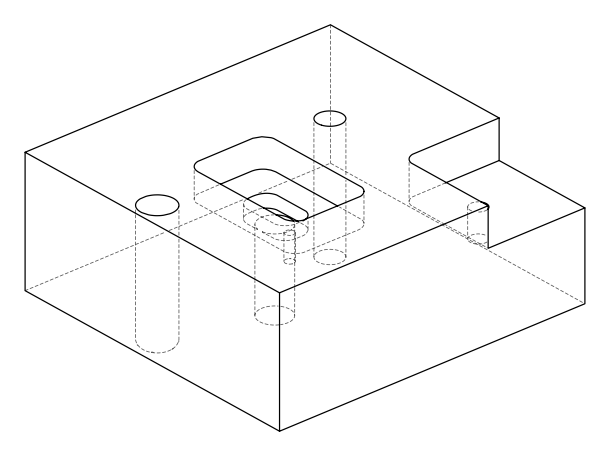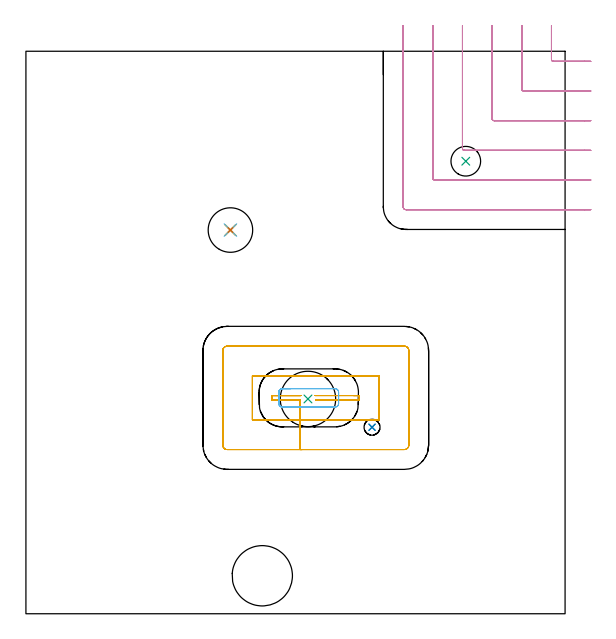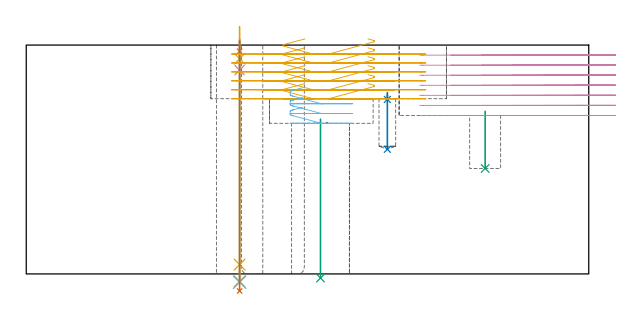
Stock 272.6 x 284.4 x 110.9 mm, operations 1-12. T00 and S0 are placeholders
(PLAN: 13 operations, 9 tool changes, 26.8 min)
(1 SPOT_DRILL | STEP1HOLE_2 | NXT0321_9005460120000 | 0.05 min | 183 mm3)
(2 SPOT_DRILL_1 | STEP1POCKET | NXT0321_9005460120000 | 0.03 min | 2819 mm3)
(3 INDEXABLE_INSERT_DRILL_THROUGH_HOLE_FROM_SOLID | STEP1HOLE_1 | NXT0302_027 | 0.32 min | 68256 mm3)
(4 DRILL_BLIND_HOLE_INTO_CENTER | STEP1HOLE_2 | NXT0301_052 | 0.06 min | 466 mm3)
(5 GUN_DRILL_THROUGH_HOLE | STEP1HOLE_2 | UGT0307_006 | 0.59 min | 6442 mm3)
(6 DRILL_TO_ENLARGE_THROUGH_HOLE | STEP1HOLE_2 | NXT0301_104 | 0.47 min | 9955 mm3)
(7 DRILL_TO_ENLARGE_THROUGH_HOLE_1 | STEP1HOLE_2 | UGT0301_054 | 0.49 min | 27019 mm3)
(8 DRILL_BLIND_HOLE_INTO_CENTER_1 | STEP1POCKET | NXT0301_052 | 0.11 min | 1240 mm3)
(9 INDEXABLE_INSERT_DRILL_BLIND_HOLE_FROM_SOLID | STEP1POCKET_1 | UGT0302_001 | 0.12 min | 10551 mm3)
(10 MILL_CORNER_NOTCH_RECTANGULAR | CORNER_NOTCH_RECTANGULAR | UGT0201_094 | Follow Part, ap 5, ae 75% | 10.55 min | 275373 mm3)
(11 MILL_RECTANGULAR_POCKET | POCKET_RECTANGULAR_STRAIGHT | UGT0201_094 | Follow Part, ap 5, ae 75% | 8.18 min | 192284 mm3)
(12 MILL_RECTANGULAR_POCKET_1 | POCKET_RECTANGULAR_STRAIGHT_1 | UGT0201_094 | Follow Part, ap 5, ae 75% | 0.83 min | 8756 mm3)
(13 MILL_THROUGH_HOLE_FROM_SOLID_MATERIAL | STEP1HOLE | NXT0201_007 | Circular | 5.01 min | 80710 mm3)
(TOOL NXT0321_9005460120000 | NC Spot Drill, 142deg, 12mm, Carbide, Uncoated | D12 PA142 FL30 Z2)
(TOOL NXT0302_027 | Index. Insert Drill 28mm [880-D2800L32-05] | D28 PA176 FL140 Z2)
(TOOL NXT0301_052 | Carbide Drill 8.1mm [860.1-0810-024A1-MM 2214] | D8.1 PA140 FL47 Z2)
(TOOL UGT0307_006 | Gun Drill 9 mm | D9 PA130 FL24 Z1)
(TOOL NXT0301_104 | Carbide Drill 14mm [860.1-1400-112A1-MM 2214] | D14 PA140 FL123 Z2)
(TOOL UGT0301_054 | Twist Drill 22.5 mm | D22.5 PA118 FL155 Z2)
(TOOL UGT0302_001 | Indexable Insert Drill 15mm | D15 PA180 FL50 Z2)
(TOOL UGT0201_094 | End mill 20 mm | D20 FL38 Z4)
(TOOL NXT0201_007 | ENDMILL 25mm [R216.25-25050GCK54P 1620] | D25 R3 FL54 Z5)
(OP 1 SPOT_DRILL)
G17 G21 G94 G90
T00 M6
G54
G17 G0 G90 X103.4 Y194. S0 M3
G43 Z120.9 H0
G94 G81 G98 Z107.9 F250. R113.9
G80
M5
M2
(OP 2 SPOT_DRILL_1)
G17 G21 G94 G90
T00 M6
G54
G17 G0 G90 X175. Y94.3 S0 M3
G43 Z120.9 H0
G94 G81 G98 Z84.551 F250. R87.9
G80
M5
M2
(OP 3 INDEXABLE_INSERT_DRILL_THROUGH_HOLE_FROM_SOLID)
G17 G21 G94 G90
T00 M6
G54
G17 G0 G90 X142.6 Y108.6 S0 M3
G43 Z120.9 H1
G94 G81 G98 Z-1.989 F250. R75.
G80
M5
M2
(OP 4 DRILL_BLIND_HOLE_INTO_CENTER)
G17 G21 G94 G90
T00 M6
G54
G17 G0 G90 X103.4 Y194. S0 M3
G43 Z120.9 H1
G94 G81 G98 Z98.75 F250. R112.9
G80
M5
M2
(OP 5 GUN_DRILL_THROUGH_HOLE)
G17 G21 G94 G90
T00 M6
G54
G17 G0 G90 X103.4 Y194. M8
G43 Z120.9 H0
Z119.83
S716 M3
G94 G1 Z104.302 F125. M26
G4 X.084
Z4.5 F250.
G4 X.084
Z-3.598 F125.
G4 X.084
M5
M9
G0 Z119.83
Z120.9
M2
(OP 6 DRILL_TO_ENLARGE_THROUGH_HOLE)
G17 G21 G94 G90
T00 M6
G54
G17 G0 G90 X103.4 Y194. S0 M3
G43 Z120.9 H1
G94 G73 G98 Z-4.048 F250. Q12.772 R112.9
G80
M5
M2
(OP 7 DRILL_TO_ENLARGE_THROUGH_HOLE_1)
G17 G21 G94 G90
T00 M6
G54
G17 G0 G90 X103.4 Y194. S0 M3
G43 Z120.9 H0
G94 G73 G98 Z-8.26 F250. Q19.86 R112.9
G80
M5
M2
(OP 8 DRILL_BLIND_HOLE_INTO_CENTER_1)
G17 G21 G94 G90
T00 M6
G54
G17 G0 G90 X175. Y94.3 S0 M3
G43 Z120.9 H1
G94 G81 G98 Z60.4 F250. R86.9
G80
M5
M2
(OP 9 INDEXABLE_INSERT_DRILL_BLIND_HOLE_FROM_SOLID)
G17 G21 G94 G90
T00 M6
G54
G17 G0 G90 X222.4 Y228.8 S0 M3
G43 Z120.9 H0
G94 G81 G98 Z51.1 F250. R78.8
G80
M5
M2
(OP 10 MILL_CORNER_NOTCH_RECTANGULAR)
G17 G21 G94 G90
T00 M6
G54
G17 G0 G90 X265.7 Y297.4 S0 M3
G43 Z120.9 H0
Z106.028
G94 G1 Y294.4 F250.
Y280.294 F500.
G3 X266.694 Y279.3 R1.
G1 X282.6
X285.6 F250.
G0 Z120.9
X250.7 Y297.4
Z106.028
G1 Y294.4
Y265.295 F500.
G3 X251.695 Y264.3 R1.
G1 X282.6
X285.6 F250.
G0 Z120.9
X235.7 Y297.4
Z106.028
G1 Y294.4
Y250.295 F500.
G3 X236.695 Y249.3 R1.
G1 X282.6
X285.6 F250.
G0 Z120.9
X220.7 Y297.4
Z106.028
G1 Y294.4
Y235.296 F500.
G3 X221.696 Y234.3 R1.
G1 X282.6
X285.6 F250.
G0 Z120.9
X205.7 Y297.4
Z106.028
G1 Y294.4
Y220.296 F500.
G3 X206.696 Y219.3 R1.
G1 X282.6
X285.6 F250.
G0 Z120.9
X190.7 Y297.4
Z106.028
G1 Y294.4
Y205.8 F500.
G3 X192.2 Y204.3 R1.5
G1 X282.6
X285.6 F250.
G0 Z120.9
X265.7 Y297.4
Z101.157
G1 Y294.4
Y280.294 F500.
G3 X266.694 Y279.3 R1.
G1 X282.6
X285.6 F250.
G0 Z120.9
X250.7 Y297.4
Z101.157
G1 Y294.4
Y265.295 F500.
G3 X251.695 Y264.3 R1.
G1 X282.6
X285.6 F250.
G0 Z120.9
X235.7 Y297.4
Z101.157
G1 Y294.4
Y250.295 F500.
G3 X236.695 Y249.3 R1.
G1 X282.6
X285.6 F250.
G0 Z120.9
X220.7 Y297.4
Z101.157
G1 Y294.4
Y235.296 F500.
G3 X221.696 Y234.3 R1.
G1 X282.6
X285.6 F250.
G0 Z120.9
X205.7 Y297.4
Z101.157
G1 Y294.4
Y220.296 F500.
G3 X206.696 Y219.3 R1.
G1 X282.6
X285.6 F250.
G0 Z120.9
X190.7 Y297.4
Z101.157
G1 Y294.4
Y205.8 F500.
G3 X192.2 Y204.3 R1.5
G1 X282.6
X285.6 F250.
G0 Z120.9
X265.7 Y297.4
Z96.286
G1 Y294.4
Y280.294 F500.
G3 X266.694 Y279.3 R1.
G1 X282.6
X285.6 F250.
G0 Z120.9
X250.7 Y297.4
Z96.286
G1 Y294.4
Y265.295 F500.
G3 X251.695 Y264.3 R1.
G1 X282.6
X285.6 F250.
G0 Z120.9
X235.7 Y297.4
Z96.286
G1 Y294.4
Y250.295 F500.
G3 X236.695 Y249.3 R1.
G1 X282.6
X285.6 F250.
G0 Z120.9
X220.7 Y297.4
Z96.286
G1 Y294.4
Y235.296 F500.
G3 X221.696 Y234.3 R1.
G1 X282.6
X285.6 F250.
G0 Z120.9
X205.7 Y297.4
Z96.286
G1 Y294.4
Y220.296 F500.
G3 X206.696 Y219.3 R1.
G1 X282.6
X285.6 F250.
G0 Z120.9
X190.7 Y297.4
Z96.286
G1 Y294.4
Y205.8 F500.
G3 X192.2 Y204.3 R1.5
G1 X282.6
X285.6 F250.
G0 Z120.9
X265.7 Y297.4
Z91.414
G1 Y294.4
Y280.294 F500.
G3 X266.694 Y279.3 R1.
G1 X282.6
X285.6 F250.
G0 Z120.9
X250.7 Y297.4
Z91.414
G1 Y294.4
Y265.295 F500.
G3 X251.695 Y264.3 R1.
G1 X282.6
X285.6 F250.
G0 Z120.9
X235.7 Y297.4
Z91.414
G1 Y294.4
Y250.295 F500.
G3 X236.695 Y249.3 R1.
G1 X282.6
X285.6 F250.
G0 Z120.9
X220.7 Y297.4
Z91.414
G1 Y294.4
Y235.296 F500.
G3 X221.696 Y234.3 R1.
G1 X282.6
X285.6 F250.
G0 Z120.9
X205.7 Y297.4
Z91.414
G1 Y294.4
Y220.296 F500.
G3 X206.696 Y219.3 R1.
G1 X282.6
X285.6 F250.
G0 Z120.9
X190.7 Y297.4
Z91.414
G1 Y294.4
Y205.8 F500.
G3 X192.2 Y204.3 R1.5
G1 X282.6
X285.6 F250.
G0 Z120.9
X265.7 Y297.4
Z86.543
G1 Y294.4
Y280.294 F500.
G3 X266.694 Y279.3 R1.
G1 X282.6
X285.6 F250.
G0 Z120.9
X250.7 Y297.4
Z86.543
G1 Y294.4
Y265.295 F500.
G3 X251.695 Y264.3 R1.
G1 X282.6
X285.6 F250.
G0 Z120.9
X235.7 Y297.4
Z86.543
G1 Y294.4
Y250.295 F500.
G3 X236.695 Y249.3 R1.
G1 X282.6
X285.6 F250.
G0 Z120.9
X220.7 Y297.4
Z86.543
G1 Y294.4
Y235.296 F500.
G3 X221.696 Y234.3 R1.
G1 X282.6
X285.6 F250.
G0 Z120.9
X205.7 Y297.4
Z86.543
G1 Y294.4
Y220.296 F500.
G3 X206.696 Y219.3 R1.
G1 X282.6
X285.6 F250.
G0 Z120.9
X190.7 Y297.4
Z86.543
G1 Y294.4
Y205.8 F500.
G3 X192.2 Y204.3 R1.5
G1 X282.6
X285.6 F250.
G0 Z120.9
X265.7 Y297.4
Z81.671
G1 Y294.4
Y280.294 F500.
G3 X266.694 Y279.3 R1.
G1 X282.6
X285.6 F250.
G0 Z120.9
X250.7 Y297.4
Z81.671
G1 Y294.4
Y265.295 F500.
G3 X251.695 Y264.3 R1.
G1 X282.6
X285.6 F250.
G0 Z120.9
X235.7 Y297.4
Z81.671
G1 Y294.4
Y250.295 F500.
G3 X236.695 Y249.3 R1.
G1 X282.6
X285.6 F250.
G0 Z120.9
X220.7 Y297.4
Z81.671
G1 Y294.4
Y235.296 F500.
G3 X221.696 Y234.3 R1.
G1 X282.6
X285.6 F250.
G0 Z120.9
X205.7 Y297.4
Z81.671
G1 Y294.4
Y220.296 F500.
G3 X206.696 Y219.3 R1.
G1 X282.6
X285.6 F250.
G0 Z120.9
X190.7 Y297.4
Z81.671
G1 Y294.4
Y205.8 F500.
G3 X192.2 Y204.3 R1.5
G1 X282.6
X285.6 F250.
G0 Z120.9
X265.7 Y297.4
Z76.8
G1 Y294.4
Y280.294 F500.
G3 X266.694 Y279.3 R1.
G1 X282.6
X285.6 F250.
G0 Z120.9
X250.7 Y297.4
Z76.8
G1 Y294.4
Y265.295 F500.
G3 X251.695 Y264.3 R1.
G1 X282.6
X285.6 F250.
G0 Z120.9
X235.7 Y297.4
Z76.8
G1 Y294.4
Y250.295 F500.
G3 X236.695 Y249.3 R1.
G1 X282.6
X285.6 F250.
G0 Z120.9
X220.7 Y297.4
Z76.8
G1 Y294.4
Y235.296 F500.
G3 X221.696 Y234.3 R1.
G1 X282.6
X285.6 F250.
G0 Z120.9
X205.7 Y297.4
Z76.8
G1 Y294.4
Y220.296 F500.
G3 X206.696 Y219.3 R1.
G1 X282.6
X285.6 F250.
G0 Z120.9
X190.7 Y297.4
Z76.8
G1 Y294.4
Y205.8 F500.
G3 X192.2 Y204.3 R1.5
G1 X282.6
X285.6 F250.
G0 Z120.9
M5
M2
(OP 11 MILL_RECTANGULAR_POCKET)
G17 G21 G94 G90
T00 M6
G54
G17 G0 G90 X165.583 Y110.3 S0 M3
G43 Z120.9 H0
Z113.9
G94 G1 X168.6 Z113.092 F250.
Y108. Z112.475
X146.549 Z106.567
X168.6 F500.
Y110.3
X146.214
G0 X135.086 Y108. Z113.9
G1 X124.5 Z111.063 F250.
Y110.3 Z110.447
X138.983 Z106.567
X124.5 F500.
Y108.
X138.654
Y98.
X178.6
Y120.3
X114.5
Y98.
X138.654
Y83.
X191.3
G3 X193.6 Y85.3 R2.3
G1 Y133.
G3 X191.3 Y135.3 R2.3
G1 X101.8
G3 X99.5 Y133. R2.3
G1 Y85.3
G3 X101.8 Y83. R2.3
G1 X138.654
X139.654
G0 X165.58 Y110.3 Z109.567
G1 X168.6 Z108.757 F250.
Y108. Z108.141
X146.552 Z102.233
X168.6 F500.
Y110.3
X146.217
G0 X135.082 Y108. Z109.567
G1 X124.5 Z106.731 F250.
Y110.3 Z106.115
X138.986 Z102.233
X124.5 F500.
Y108.
X138.654
Y98.
X178.6
Y120.3
X114.5
Y98.
X138.654
Y83.
X191.3
G3 X193.6 Y85.3 R2.3
G1 Y133.
G3 X191.3 Y135.3 R2.3
G1 X101.8
G3 X99.5 Y133. R2.3
G1 Y85.3
G3 X101.8 Y83. R2.3
G1 X138.654
X139.654
G0 X165.58 Y110.3 Z105.233
G1 X168.6 Z104.424 F250.
Y108. Z103.808
X146.552 Z97.9
X168.6 F500.
Y110.3
X146.209
G0 X135.082 Y108. Z105.233
G1 X124.5 Z102.398 F250.
Y110.3 Z101.782
X138.986 Z97.9
X124.5 F500.
Y108.
X138.654
Y98.
X178.6
Y120.3
X114.5
Y98.
X138.654
Y83.
X191.3
G3 X193.6 Y85.3 R2.3
G1 Y133.
G3 X191.3 Y135.3 R2.3
G1 X101.8
G3 X99.5 Y133. R2.3
G1 Y85.3
G3 X101.8 Y83. R2.3
G1 X138.654
X139.654
G0 X165.58 Y110.3 Z100.9
G1 X168.6 Z100.091 F250.
Y108. Z99.474
X146.552 Z93.567
X168.6 F500.
Y110.3
X146.209
G0 X135.082 Y108. Z100.9
G1 X124.5 Z98.065 F250.
Y110.3 Z97.448
X138.987 Z93.567
X124.5 F500.
Y108.
X138.654
Y98.
X178.6
Y120.3
X114.5
Y98.
X138.654
Y83.
X191.3
G3 X193.6 Y85.3 R2.3
G1 Y133.
G3 X191.3 Y135.3 R2.3
G1 X101.8
G3 X99.5 Y133. R2.3
G1 Y85.3
G3 X101.8 Y83. R2.3
G1 X138.654
X139.654
G0 X165.582 Y110.3 Z96.567
G1 X168.6 Z95.758 F250.
Y108. Z95.142
X146.549 Z89.233
X168.6 F500.
Y110.3
X146.215
G0 X135.082 Y108. Z96.567
G1 X124.5 Z93.731 F250.
Y110.3 Z93.115
X138.987 Z89.233
X124.5 F500.
Y108.
X138.653
Y98.
X178.6
Y120.3
X114.5
Y98.
X138.653
Y83.
X191.3
G3 X193.6 Y85.3 R2.3
G1 Y133.
G3 X191.3 Y135.3 R2.3
G1 X101.8
G3 X99.5 Y133. R2.3
G1 Y85.3
G3 X101.8 Y83. R2.3
G1 X138.653
X139.653
G0 X165.582 Y110.3 Z92.233
G1 X168.6 Z91.425 F250.
Y108. Z90.808
X146.549 Z84.9
X168.6 F500.
Y110.3
X146.215
G0 X135.082 Y108. Z92.233
G1 X124.5 Z89.398 F250.
Y110.3 Z88.782
X138.986 Z84.9
X124.5 F500.
Y108.
X138.653
Y98.
X178.6
Y120.3
X114.5
Y98.
X138.653
Y83.
X191.3
G3 X193.6 Y85.3 R2.3
G1 Y133.
G3 X191.3 Y135.3 R2.3
G1 X101.8
G3 X99.5 Y133. R2.3
G1 Y85.3
G3 X101.8 Y83. R2.3
G1 X138.653
X139.653
G0 Z120.9
M5
M2
(OP 12 MILL_RECTANGULAR_POCKET_1)
G17 G21 G94 G90
T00 M6
G54
G17 G0 G90 X133.915 Y113.8 S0 M3
G43 Z120.9 H0
Z90.212
G94 G1 X129.7 Z89.083 F250.
X129.566 Z89.047
X129.205 Y113.736 Z88.949
X128.865 Y113.6 Z88.851
X128.56 Y113.399 Z88.753
X128.301 Y113.14 Z88.655
X128.1 Y112.835 Z88.557
X127.964 Y112.495 Z88.459
X127.9 Y112.134 Z88.36
Y106.166 Z86.761
X127.964 Y105.805 Z86.663
X128.1 Y105.465 Z86.565
X128.301 Y105.16 Z86.467
X128.56 Y104.901 Z86.369
X128.865 Y104.7 Z86.271
X129.205 Y104.564 Z86.173
X129.566 Y104.5 Z86.075
X143. Z82.475
X156.3 F500.
G3 X158.1 Y106.3 R1.8
G1 Y112.
G3 X156.3 Y113.8 R1.8
G1 X129.7
G3 X127.9 Y112. R1.8
G1 Y106.3
G3 X129.7 Y104.5 R1.8
G1 X143.
X144.
G0 X133.915 Y113.8 Z85.475
G1 X129.7 Z84.345 F250.
X129.566 Z84.309
X129.205 Y113.736 Z84.211
X128.865 Y113.6 Z84.113
X128.56 Y113.399 Z84.015
X128.301 Y113.14 Z83.917
X128.1 Y112.835 Z83.819
X127.964 Y112.495 Z83.721
X127.9 Y112.134 Z83.623
Y106.166 Z82.024
X127.964 Y105.805 Z81.926
X128.1 Y105.465 Z81.828
X128.301 Y105.16 Z81.729
X128.56 Y104.901 Z81.631
X128.865 Y104.7 Z81.533
X129.205 Y104.564 Z81.435
X129.566 Y104.5 Z81.337
X143. Z77.737
X156.3 F500.
G3 X158.1 Y106.3 R1.8
G1 Y112.
G3 X156.3 Y113.8 R1.8
G1 X129.7
G3 X127.9 Y112. R1.8
G1 Y106.3
G3 X129.7 Y104.5 R1.8
G1 X143.
X144.
G0 X133.915 Y113.8 Z80.737
G1 X129.7 Z79.608 F250.
X129.566 Z79.572
X129.205 Y113.736 Z79.474
X128.865 Y113.6 Z79.376
X128.56 Y113.399 Z79.278
X128.301 Y113.14 Z79.18
X128.1 Y112.835 Z79.082
X127.964 Y112.495 Z78.984
X127.9 Y112.134 Z78.885
Y106.166 Z77.286
X127.964 Y105.805 Z77.188
X128.1 Y105.465 Z77.09
X128.301 Y105.16 Z76.992
X128.56 Y104.901 Z76.894
X128.865 Y104.7 Z76.796
X129.205 Y104.564 Z76.698
X129.566 Y104.5 Z76.6
X143. Z73.
X156.3 F500.
G3 X158.1 Y106.3 R1.8
G1 Y112.
G3 X156.3 Y113.8 R1.8
G1 X129.7
G3 X127.9 Y112. R1.8
G1 Y106.3
G3 X129.7 Y104.5 R1.8
G1 X143.
X144.
G0 Z120.9
M5
M2
